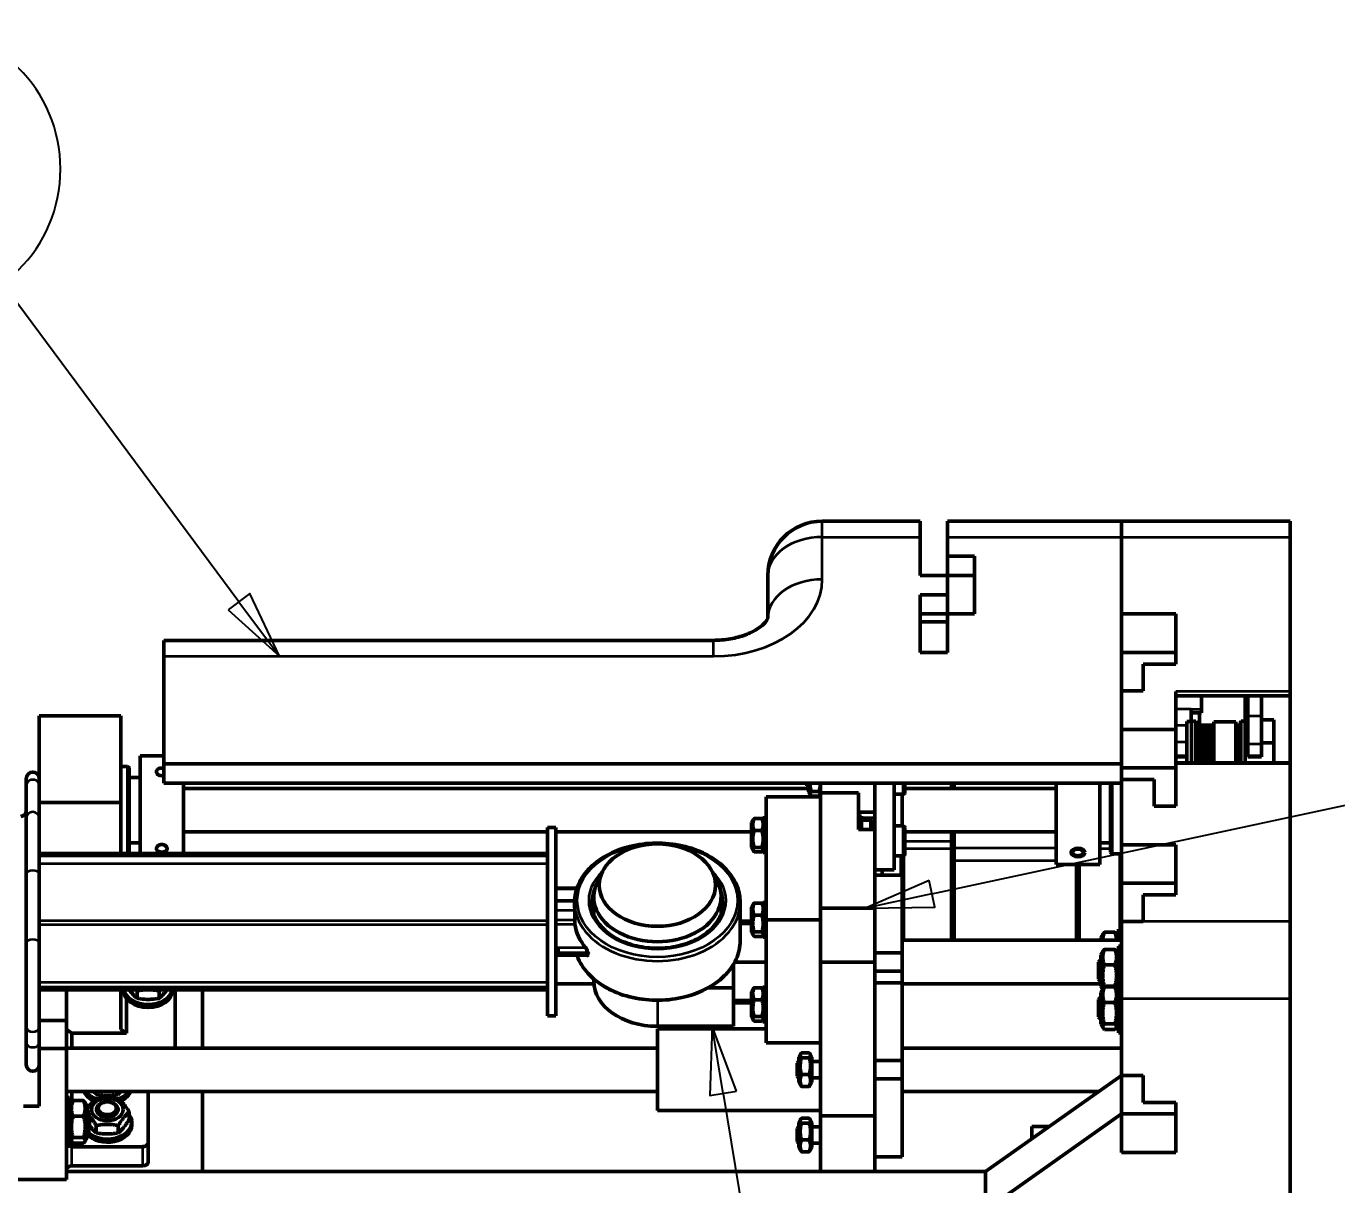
# Model space of a CAD drawing. Header units: millimetres. Extents: x -1259 to 2100, y -2965 to 1485.
# Drawn here: x 1150.5 to 1391.4, y 503.5 to 716.5 of the extents above; entities that cross this region are included whole.
import ezdxf

# ---------------------------------------------------------------- set-up
doc = ezdxf.new("R2010")
doc.units = ezdxf.units.MM
doc.header["$LTSCALE"] = 5
for name, color, linetype, lineweight in [('Symbol (ISO)', 7, 'Continuous', 25), ('Visible (ISO)', 7, 'Continuous', 50), ('Visible Narrow (ISO)', 7, 'Continuous', 35)]:
    doc.layers.add(name, color=color, linetype=linetype, lineweight=lineweight)
doc.styles.add('Note Text (ISO)', font='tahoma.ttf')

# ---------------------------------------------------------------- blocks, each defined once
blk = doc.blocks.new('Balloon4')
at = {"layer": 'Symbol (ISO)'}
for p, q in [((226.111, 143.305), (225.951, 143.305)), ((237.924, 122.143), (229.23, 133.855)), ((226.111, 132.805), (225.951, 132.805)), ((238.326, 122.441), (237.523, 121.845)), ((239.415, 120.136), (238.326, 122.441)), ((237.924, 122.143), (239.415, 120.136)), ((237.523, 121.845), (239.415, 120.136))]:
    blk.add_line(p, q, dxfattribs=at)
at = {"layer": 'Symbol (ISO)', "flags": 128}
blk.add_lwpolyline([(237.523, 121.845), (239.415, 120.136), (238.326, 122.441), (237.523, 121.845)], dxfattribs=at)
at = {"layer": 'Symbol (ISO)'}
for centre, start, end in [((225.951, 138.055), 90, 270), ((226.111, 138.055), 270, 90)]:
    blk.add_arc(centre, 5.25, start, end, dxfattribs=at)
blk.add_solid([(237.523, 121.845), (239.415, 120.136), (238.326, 122.441), (237.523, 121.845)], dxfattribs=at)
at = {"layer": 'Symbol (ISO)', "insert": (226.031, 138.092), "char_height": 3.5, "attachment_point": 5, "style": 'Note Text (ISO)'}
blk.add_mtext('011', dxfattribs=at)
blk = doc.blocks.new('Balloon5')
at = {"layer": 'Symbol (ISO)'}
for p, q in [((255.319, 106.531), (255.233, 103.983)), ((255.726, 104.064), (255.319, 106.531)), ((256.22, 104.146), (255.319, 106.531)), ((255.233, 103.983), (256.22, 104.146)), ((255.726, 104.064), (258.127, 89.525)), ((258.981, 89.6), (259.141, 89.6)), ((258.981, 79.1), (259.141, 79.1))]:
    blk.add_line(p, q, dxfattribs=at)
at = {"layer": 'Symbol (ISO)', "flags": 128}
blk.add_lwpolyline([(256.22, 104.146), (255.319, 106.531), (255.233, 103.983), (256.22, 104.146)], dxfattribs=at)
at = {"layer": 'Symbol (ISO)'}
for centre, start, end in [((258.981, 84.35), 90, 270), ((259.141, 84.35), 270, 90)]:
    blk.add_arc(centre, 5.25, start, end, dxfattribs=at)
blk.add_solid([(256.22, 104.146), (255.319, 106.531), (255.233, 103.983), (256.22, 104.146)], dxfattribs=at)
at = {"layer": 'Symbol (ISO)', "insert": (259.061, 84.387), "char_height": 3.5, "attachment_point": 5, "style": 'Note Text (ISO)'}
blk.add_mtext('004', dxfattribs=at)
blk = doc.blocks.new('Balloon6')
at = {"layer": 'Symbol (ISO)'}
for p, q in [((287.584, 121.837), (287.744, 121.837)), ((263.399, 111.397), (282.464, 115.488)), ((263.294, 111.886), (260.955, 110.872)), ((263.504, 110.908), (263.294, 111.886)), ((263.399, 111.397), (260.955, 110.872)), ((287.584, 111.337), (287.744, 111.337)), ((260.955, 110.872), (263.504, 110.908))]:
    blk.add_line(p, q, dxfattribs=at)
at = {"layer": 'Symbol (ISO)', "flags": 128}
blk.add_lwpolyline([(263.294, 111.886), (260.955, 110.872), (263.504, 110.908), (263.294, 111.886)], dxfattribs=at)
at = {"layer": 'Symbol (ISO)'}
for centre, start, end in [((287.584, 116.587), 90, 270), ((287.744, 116.587), 270, 90)]:
    blk.add_arc(centre, 5.25, start, end, dxfattribs=at)
blk.add_solid([(263.294, 111.886), (260.955, 110.872), (263.504, 110.908), (263.294, 111.886)], dxfattribs=at)
at = {"layer": 'Symbol (ISO)', "insert": (287.664, 116.623), "char_height": 3.5, "attachment_point": 5, "style": 'Note Text (ISO)'}
blk.add_mtext('001', dxfattribs=at)

msp = doc.modelspace()

# ---------------------------------------------------------------- linework, layer by layer
at = {"layer": 'Visible (ISO)'}
for p, q in [((1314.84, 625.53), (1296.84, 625.53)), ((1314.84, 625.53), (1314.84, 622.6)), ((1319.84, 622.6), (1319.84, 625.53)), ((1351.84, 625.53), (1319.84, 625.53)), ((1351.84, 622.6), (1351.84, 625.53)), ((1351.84, 625.53), (1382.84, 625.53)), ((1351.84, 625.53), (1351.84, 622.6)), ((1382.84, 625.53), (1382.84, 622.6)), ((1314.84, 615.53), (1314.84, 622.6)), ((1319.84, 622.6), (1319.84, 619.06)), ((1351.84, 622.6), (1351.84, 608.46)), ((1351.84, 608.46), (1351.84, 622.6)), ((1382.84, 622.6), (1382.84, 594.23)), ((1319.84, 619.06), (1324.84, 619.06)), ((1319.84, 619.06), (1319.84, 615.53)), ((1324.84, 619.06), (1324.84, 608.46)), ((1286.84, 615.53), (1286.84, 607.75)), ((1319.84, 615.53), (1314.84, 615.53)), ((1324.84, 615.53), (1319.84, 615.53)), ((1319.84, 611.99), (1319.84, 615.53)), ((1314.84, 601.39), (1314.84, 611.99)), ((1314.84, 611.99), (1319.84, 611.99)), ((1319.84, 611.99), (1319.84, 608.46)), ((1319.84, 608.46), (1314.84, 608.46)), ((1324.84, 608.46), (1319.84, 608.46)), ((1319.84, 608.46), (1319.84, 601.39)), ((1361.84, 608.46), (1351.84, 608.46)), ((1351.84, 608.46), (1351.84, 601.39)), ((1361.84, 601.39), (1361.84, 608.46)), ((1319.84, 607.04), (1314.84, 607.04)), ((1175.84, 600.68), (1175.84, 603.61)), ((1276.84, 603.61), (1175.84, 603.61)), ((1175.84, 600.68), (1175.84, 580.88)), ((1319.84, 601.39), (1314.84, 601.39)), ((1351.84, 601.39), (1361.84, 601.39)), ((1351.84, 594.31), (1351.84, 601.39)), ((1361.84, 599.26), (1361.84, 601.39)), ((1355.84, 599.26), (1361.84, 599.26)), ((1355.84, 594.31), (1355.84, 599.26)), ((1351.84, 594.31), (1351.84, 587.24)), ((1355.84, 594.31), (1351.84, 594.31)), ((1351.84, 587.24), (1351.84, 594.31)), ((1361.84, 587.24), (1361.84, 594.23)), ((1361.84, 593.38), (1382.84, 593.38)), ((1366.58, 593.38), (1366.58, 590.93)), ((1374.58, 581.11), (1374.58, 593.38)), ((1375.08, 593.38), (1375.08, 589.66)), ((1377.58, 593.38), (1377.58, 589.66)), ((1382.84, 594.23), (1382.84, 593.38)), ((1382.84, 593.38), (1382.84, 581.11)), ((1364.68, 588.67), (1364.68, 590.93)), ((1364.68, 590.29), (1366.58, 590.29)), ((1366.18, 588), (1366.18, 590.29)), ((1366.58, 590.93), (1366.58, 590.29)), ((1375.08, 590.78), (1374.58, 590.78)), ((1152.92, 589.72), (1167.92, 589.72)), ((1152.92, 578.18), (1152.92, 589.72)), ((1167.92, 573.81), (1167.92, 589.72)), ((1363.84, 588.67), (1363.84, 581.11)), ((1364.72, 588.67), (1363.84, 588.67)), ((1364.72, 588.67), (1365.51, 588.81)), ((1364.72, 588.67), (1364.72, 581.11)), ((1365.51, 588.81), (1365.51, 581.11)), ((1365.62, 588.15), (1365.51, 588.81)), ((1365.64, 588.01), (1365.64, 587.93)), ((1365.64, 588), (1368.84, 588)), ((1365.64, 587.9), (1365.64, 587.93)), ((1368.84, 587.93), (1365.64, 587.93)), ((1365.64, 587.9), (1365.64, 587.5)), ((1368.84, 588.61), (1368.84, 581.11)), ((1372.84, 588.61), (1368.84, 588.61)), ((1372.84, 588.61), (1372.84, 581.11)), ((1372.84, 588), (1373.64, 588)), ((1373.64, 587.93), (1372.84, 587.93)), ((1373.64, 587.93), (1373.64, 588.01)), ((1373.64, 587.93), (1373.64, 587.9)), ((1373.64, 587.5), (1373.64, 587.9)), ((1373.65, 588.15), (1373.76, 588.81)), ((1373.76, 581.11), (1373.76, 588.81)), ((1374.55, 588.67), (1373.76, 588.81)), ((1374.55, 581.11), (1374.55, 588.67)), ((1375.08, 584.6), (1375.08, 589.66)), ((1377.58, 589.66), (1377.58, 584.6)), ((1377.58, 589.01), (1379.84, 589.01)), ((1379.84, 589.01), (1379.84, 584.77)), ((1361.84, 587.24), (1351.84, 587.24)), ((1351.84, 587.24), (1351.84, 580.17)), ((1361.84, 580.17), (1361.84, 587.24)), ((1368.84, 587.51), (1365.64, 587.51)), ((1365.64, 587.41), (1365.64, 587.5)), ((1365.64, 587.41), (1365.64, 586.69)), ((1368.84, 586.71), (1365.64, 586.71)), ((1365.64, 586.56), (1365.64, 586.69)), ((1365.64, 586.56), (1365.64, 585.53)), ((1368.84, 585.58), (1365.64, 585.58)), ((1365.64, 585.36), (1365.64, 585.53)), ((1373.64, 587.51), (1372.84, 587.51)), ((1373.64, 586.71), (1372.84, 586.71)), ((1373.64, 585.58), (1372.84, 585.58)), ((1373.64, 587.5), (1373.64, 587.41)), ((1373.64, 586.69), (1373.64, 587.41)), ((1373.64, 586.69), (1373.64, 586.56)), ((1373.64, 585.53), (1373.64, 586.56)), ((1373.64, 585.53), (1373.64, 585.36)), ((1365.64, 585.36), (1365.64, 584.05)), ((1368.84, 584.12), (1365.64, 584.12)), ((1365.64, 583.84), (1365.64, 584.05)), ((1365.64, 583.84), (1365.64, 582.28)), ((1373.64, 584.12), (1372.84, 584.12)), ((1373.64, 584.05), (1373.64, 585.36)), ((1373.64, 584.05), (1373.64, 583.84)), ((1373.64, 582.28), (1373.64, 583.84)), ((1375.08, 583.78), (1374.58, 583.78)), ((1375.08, 584.6), (1375.08, 582.37)), ((1377.58, 584.77), (1379.84, 584.77)), ((1377.58, 582.37), (1377.58, 584.6)), ((1379.84, 584.77), (1379.84, 581.11)), ((1171.44, 564.4), (1171.44, 582.39)), ((1175.84, 582.39), (1171.44, 582.39)), ((1175.84, 577.34), (1175.84, 580.88)), ((1175.84, 580.88), (1351.84, 580.88)), ((1361.84, 582.17), (1363.84, 582.17)), ((1382.84, 581.11), (1361.84, 581.11)), ((1368.84, 582.39), (1365.64, 582.39)), ((1365.64, 582.03), (1365.64, 582.28)), ((1365.64, 582.03), (1365.64, 581.11)), ((1373.64, 582.39), (1372.84, 582.39)), ((1373.64, 582.28), (1373.64, 582.03)), ((1373.64, 581.11), (1373.64, 582.03)), ((1375.08, 582.17), (1375.08, 582.37)), ((1375.08, 582.17), (1377.58, 582.17)), ((1377.58, 582.37), (1377.58, 582.17)), ((1382.84, 581.11), (1382.84, 580.96)), ((1382.84, 580.96), (1382.84, 551.89)), ((1150.52, 576.89), (1150.52, 578.18)), ((1152.92, 578.18), (1152.92, 576.89)), ((1167.92, 580.39), (1169.14, 580.39)), ((1169.44, 580.09), (1169.44, 564.69)), ((1169.44, 578.39), (1171.44, 578.39)), ((1351.84, 580.17), (1361.84, 580.17)), ((1351.84, 578.05), (1351.84, 580.17)), ((1361.84, 573.1), (1361.84, 580.17)), ((1150.52, 576.89), (1150.52, 570.97)), ((1152.92, 570.97), (1152.92, 576.89)), ((1175.84, 577.34), (1351.84, 577.34)), ((1179.44, 577.34), (1179.44, 564.4)), ((1179.44, 576.39), (1294.33, 576.39)), ((1294.03, 576.86), (1294.03, 577.34)), ((1294.03, 576.86), (1294.33, 576.55)), ((1294.33, 577.34), (1294.33, 575.75)), ((1296.23, 575.81), (1294.84, 575.81)), ((1296.53, 575.58), (1296.53, 577.34)), ((1306.53, 577.34), (1306.53, 572.04)), ((1310.03, 561.39), (1310.03, 577.34)), ((1312.03, 577.34), (1312.03, 575.6)), ((1312.03, 576.39), (1339.84, 576.39)), ((1320.59, 577.34), (1320.59, 576.39)), ((1320.84, 576.39), (1320.84, 577.34)), ((1320.84, 577.34), (1320.84, 576.39)), ((1321.09, 576.39), (1321.09, 577.34)), ((1339.84, 562.39), (1339.84, 577.34)), ((1347.84, 577.34), (1347.84, 562.39)), ((1349.84, 564.69), (1349.84, 577.34)), ((1351.84, 578.05), (1351.84, 566.03)), ((1351.84, 578.05), (1357.84, 578.05)), ((1357.84, 578.05), (1357.84, 573.1)), ((1152.92, 573.81), (1167.92, 573.81)), ((1167.92, 573.81), (1167.92, 564.4)), ((1286.53, 574.87), (1286.53, 552.24)), ((1286.53, 574.87), (1296.53, 574.87)), ((1294.33, 575.75), (1294.65, 575.2)), ((1296.23, 574.98), (1294.84, 574.98)), ((1296.53, 575.39), (1296.42, 575.2)), ((1296.53, 554.36), (1296.53, 575.58)), ((1303.53, 575.58), (1296.53, 575.58)), ((1303.53, 568.86), (1303.53, 575.58)), ((1311.73, 575.3), (1310.03, 575.3)), ((1311.53, 569.49), (1311.53, 575.3)), ((1150.52, 560.78), (1150.52, 570.97)), ((1152.92, 570.97), (1152.92, 560.78)), ((1286.23, 571.3), (1286.23, 564.3)), ((1286.23, 571.3), (1286.53, 571.3)), ((1306.53, 572.04), (1303.53, 572.04)), ((1304.03, 571.3), (1303.53, 571.3)), ((1304.03, 568.86), (1304.03, 571.3)), ((1306.53, 572.04), (1306.53, 570.98)), ((1306.53, 570.98), (1306.53, 568.86)), ((1361.84, 573.1), (1357.84, 573.1)), ((1246.35, 569.21), (1246.35, 534.56)), ((1247.85, 569.21), (1246.35, 569.21)), ((1247.85, 569.21), (1247.85, 534.56)), ((1283.83, 570.1), (1284.15, 570.64)), ((1283.83, 570.1), (1283.83, 565.5)), ((1285.73, 570.86), (1284.34, 570.86)), ((1285.73, 568.62), (1284.34, 568.62)), ((1286.23, 570.1), (1285.92, 570.64)), ((1306.53, 568.86), (1303.53, 568.86)), ((1305.73, 570.55), (1304.03, 570.55)), ((1306.03, 570.25), (1306.03, 568.86)), ((1306.53, 554.36), (1306.53, 568.86)), ((1311.73, 569.49), (1310.03, 569.49)), ((1312.03, 569.19), (1312.03, 564.29)), ((1169.44, 566.39), (1171.44, 566.39)), ((1179.44, 568.39), (1246.35, 568.39)), ((1247.85, 568.39), (1283.83, 568.39)), ((1312.03, 568.39), (1339.84, 568.39)), ((1320.59, 568.39), (1320.59, 566.71)), ((1320.59, 565.3), (1320.59, 566.71)), ((1320.84, 566.71), (1320.84, 568.39)), ((1320.84, 566.71), (1320.84, 565.47)), ((1321.09, 568.39), (1321.09, 565.49)), ((1349.84, 566.39), (1347.84, 566.39)), ((1152.92, 564.4), (1246.35, 564.4)), ((1152.92, 564.37), (1246.35, 564.37)), ((1283.83, 565.5), (1284.15, 564.95)), ((1285.73, 565.55), (1284.34, 565.55)), ((1285.73, 564.73), (1284.34, 564.73)), ((1286.23, 565.5), (1285.92, 564.95)), ((1286.23, 564.3), (1286.53, 564.3)), ((1311.73, 563.99), (1310.03, 563.99)), ((1311.34, 560.46), (1311.34, 563.99)), ((1320.59, 565.3), (1320.59, 548.46)), ((1320.84, 548.46), (1320.84, 565.47)), ((1321.09, 565.49), (1321.09, 563.14)), ((1342.68, 564.59), (1343.24, 565.22)), ((1343.28, 563.97), (1342.68, 564.59)), ((1343.24, 565.22), (1344.39, 565.24)), ((1343.28, 563.97), (1343.28, 564.01)), ((1344.44, 563.99), (1343.28, 563.97)), ((1344.39, 565.24), (1344.99, 564.62)), ((1344.99, 564.62), (1344.44, 563.99)), ((1344.44, 564.02), (1344.44, 563.99)), ((1350.14, 564.39), (1351.84, 564.39)), ((1361.84, 566.03), (1351.84, 566.03)), ((1351.84, 566.03), (1351.84, 558.96)), ((1361.84, 558.96), (1361.84, 566.03)), ((1306.53, 561.39), (1310.03, 561.39)), ((1307.84, 560.46), (1307.84, 561.39)), ((1320.84, 563.32), (1320.84, 548.46)), ((1321.09, 548.46), (1321.09, 563.14)), ((1339.84, 562.39), (1347.84, 562.39)), ((1343.59, 562.39), (1343.59, 548.46)), ((1343.84, 548.46), (1343.84, 562.39)), ((1343.84, 562.39), (1343.84, 548.46)), ((1344.09, 548.46), (1344.09, 562.39)), ((1150.52, 560.78), (1150.52, 548.08)), ((1152.92, 548.08), (1152.92, 560.78)), ((1256.44, 561.13), (1255.5, 559.24)), ((1276.62, 561.13), (1277.56, 559.24)), ((1306.53, 560.46), (1311.53, 560.46)), ((1311.53, 560.46), (1311.53, 546.14)), ((1351.84, 558.96), (1361.84, 558.96)), ((1351.84, 551.89), (1351.84, 558.96)), ((1361.84, 556.84), (1361.84, 558.96)), ((1248.35, 558.07), (1251.76, 558.07)), ((1355.84, 556.84), (1361.84, 556.84)), ((1355.84, 551.89), (1355.84, 556.84)), ((1247.85, 555.72), (1251.31, 555.72)), ((1254.83, 553.22), (1254.83, 556.48)), ((1278.23, 553.22), (1278.23, 556.48)), ((1281.75, 555.42), (1281.75, 548.35)), ((1283.83, 554.54), (1284.15, 555.09)), ((1283.83, 554.54), (1283.83, 549.94)), ((1285.73, 555.31), (1284.34, 555.31)), ((1286.23, 554.54), (1285.92, 555.09)), ((1286.23, 555.74), (1286.23, 548.74)), ((1286.23, 555.74), (1286.53, 555.74)), ((1296.53, 554.36), (1296.53, 552.95)), ((1306.53, 554.36), (1296.53, 554.36)), ((1306.53, 544.46), (1306.53, 554.36)), ((1251.34, 554.01), (1251.34, 552.14)), ((1283.83, 551.96), (1281.75, 551.96)), ((1285.73, 553.06), (1284.34, 553.06)), ((1286.53, 552.24), (1286.53, 529.61)), ((1286.53, 552.24), (1296.53, 552.24)), ((1296.53, 552.95), (1296.53, 552.24)), ((1296.53, 552.24), (1296.53, 551.53)), ((1351.84, 537.75), (1351.84, 551.89)), ((1355.84, 551.89), (1351.84, 551.89)), ((1382.84, 551.89), (1382.84, 537.75)), ((1283.83, 551.53), (1281.75, 551.53)), ((1283.83, 549.94), (1284.15, 549.39)), ((1285.73, 550), (1284.34, 550)), ((1286.23, 549.94), (1285.92, 549.39)), ((1296.53, 551.53), (1296.53, 544.46)), ((1348.07, 548.93), (1348.48, 549.65)), ((1350.61, 549.93), (1348.72, 549.93)), ((1351.27, 548.93), (1350.85, 549.65)), ((1351.27, 550.53), (1351.27, 548.46)), ((1351.27, 550.53), (1351.84, 550.53)), ((1150.52, 532.49), (1150.52, 548.08)), ((1152.92, 548.08), (1152.92, 532.49)), ((1285.73, 549.17), (1284.34, 549.17)), ((1286.23, 548.74), (1286.53, 548.74)), ((1311.53, 548.46), (1351.84, 548.46)), ((1348.07, 548.93), (1348.07, 548.46)), ((1351.27, 547.4), (1351.27, 540.48)), ((1351.27, 547.4), (1351.84, 547.4)), ((1248.35, 545.7), (1253.46, 545.7)), ((1280.76, 544.46), (1286.53, 544.46)), ((1296.53, 544.46), (1306.53, 544.46)), ((1296.53, 516.18), (1296.53, 544.46)), ((1306.53, 546.14), (1311.53, 546.14)), ((1306.53, 516.18), (1306.53, 544.46)), ((1311.53, 542.79), (1311.53, 546.14)), ((1347.64, 544.47), (1348.07, 544.9)), ((1347.64, 541.33), (1347.64, 544.47)), ((1348.07, 545.8), (1348.48, 546.52)), ((1348.07, 545.8), (1348.07, 540)), ((1350.61, 546.8), (1348.72, 546.8)), ((1351.27, 545.8), (1350.85, 546.52)), ((1280.53, 539.73), (1280.53, 544.05)), ((1306.53, 542.79), (1311.53, 542.79)), ((1311.53, 542.79), (1311.53, 540.66)), ((1350.61, 543.95), (1348.72, 543.95)), ((1247.85, 540.46), (1254.85, 540.46)), ((1254.83, 540.93), (1254.83, 541.36)), ((1280.53, 539.73), (1275.86, 539.73)), ((1280.53, 532.65), (1280.53, 539.73)), ((1285.73, 539.75), (1284.34, 539.75)), ((1286.23, 540.18), (1286.23, 533.18)), ((1286.23, 540.18), (1286.53, 540.18)), ((1306.53, 540.66), (1311.53, 540.66)), ((1311.53, 540.66), (1311.53, 526.34)), ((1311.53, 540.46), (1348.07, 540.46)), ((1347.64, 541.33), (1348.07, 540.9)), ((1348.07, 540), (1348.39, 539.44)), ((1350.61, 540.04), (1348.72, 540.04)), ((1350.61, 539.88), (1348.72, 539.88)), ((1351.27, 540), (1350.94, 539.44)), ((1351.27, 540.48), (1351.27, 531.48)), ((1351.27, 540.48), (1351.84, 540.48)), ((1152.92, 539.38), (1246.35, 539.38)), ((1157.92, 539.38), (1157.92, 533.73)), ((1167.92, 539.38), (1167.92, 532.09)), ((1168.42, 539.27), (1168.42, 539.38)), ((1168.92, 531.38), (1168.92, 537.81)), ((1170.9, 539.15), (1170.9, 537.82)), ((1174.94, 539.15), (1174.94, 537.82)), ((1177.42, 539.27), (1177.42, 539.38)), ((1177.92, 528.66), (1177.92, 539.38)), ((1182.92, 528.66), (1182.92, 539.38)), ((1283.83, 537.39), (1280.53, 537.39)), ((1283.83, 538.98), (1284.15, 539.53)), ((1283.83, 538.98), (1283.83, 534.38)), ((1285.73, 537.51), (1284.34, 537.51)), ((1286.23, 538.98), (1285.92, 539.53)), ((1347.64, 537.55), (1348.07, 537.98)), ((1347.64, 534.41), (1347.64, 537.55)), ((1348.07, 538.88), (1348.48, 539.6)), ((1348.07, 538.88), (1348.07, 533.08)), ((1351.27, 538.88), (1350.85, 539.6)), ((1351.84, 537.75), (1351.84, 523.6)), ((1382.84, 537.75), (1382.84, 495.32)), ((1283.83, 536.96), (1280.53, 536.96)), ((1350.61, 537.02), (1348.72, 537.02)), ((1150.52, 532.49), (1150.52, 529.64)), ((1157.92, 533.73), (1152.92, 533.73)), ((1152.92, 529.64), (1152.92, 532.49)), ((1157.92, 528.55), (1157.92, 533.73)), ((1247.85, 534.56), (1246.35, 534.56)), ((1280.53, 532.65), (1266.53, 532.65)), ((1283.83, 534.38), (1284.15, 533.84)), ((1285.73, 534.44), (1284.34, 534.44)), ((1285.73, 533.62), (1284.34, 533.62)), ((1286.23, 534.38), (1285.92, 533.84)), ((1286.23, 533.18), (1286.53, 533.18)), ((1347.64, 534.41), (1348.07, 533.98)), ((1348.07, 533.08), (1348.48, 532.35)), ((1350.61, 533.12), (1348.72, 533.12)), ((1351.27, 533.08), (1350.85, 532.35)), ((1157.92, 532.09), (1158.92, 531.38)), ((1158.92, 531.38), (1168.92, 531.38)), ((1158.92, 528.66), (1158.92, 531.38)), ((1167.92, 532.09), (1168.92, 531.38)), ((1266.53, 532.16), (1266.53, 517.16)), ((1286.53, 532.16), (1266.53, 532.16)), ((1350.61, 532.07), (1348.72, 532.07)), ((1351.27, 531.48), (1351.84, 531.48)), ((1150.52, 525.59), (1150.52, 529.64)), ((1152.92, 529.64), (1152.92, 525.59)), ((1152.92, 528.55), (1157.92, 528.55)), ((1157.92, 528.66), (1266.53, 528.66)), ((1157.92, 504.51), (1157.92, 528.55)), ((1286.53, 529.61), (1296.53, 529.61)), ((1294.43, 527.75), (1293.04, 527.75)), ((1311.53, 528.66), (1351.84, 528.66)), ((1152.92, 525.59), (1152.92, 517.95)), ((1292.23, 525.86), (1292.53, 526.16)), ((1292.23, 523.47), (1292.23, 525.86)), ((1292.53, 526.96), (1292.86, 527.53)), ((1292.53, 526.96), (1292.53, 522.36)), ((1294.43, 526.85), (1293.04, 526.85)), ((1294.93, 526.96), (1294.61, 527.53)), ((1294.93, 522.36), (1294.93, 526.96)), ((1296.53, 526.16), (1294.93, 526.16)), ((1306.53, 526.34), (1311.53, 526.34)), ((1311.53, 522.99), (1311.53, 526.34)), ((1292.23, 523.47), (1292.53, 523.16)), ((1294.43, 523.76), (1293.04, 523.76)), ((1296.53, 523.16), (1294.93, 523.16)), ((1306.53, 522.99), (1311.53, 522.99)), ((1311.53, 522.99), (1311.53, 508.66)), ((1351.84, 523.6), (1326.84, 505.93)), ((1351.84, 523.6), (1355.84, 523.6)), ((1351.84, 523.6), (1351.84, 516.53)), ((1355.84, 518.65), (1355.84, 523.6)), ((1157.92, 520.66), (1266.53, 520.66)), ((1158.92, 518.73), (1158.92, 520.66)), ((1163.4, 520.66), (1163.4, 520.14)), ((1167.44, 520.66), (1167.44, 520.14)), ((1172.92, 511.23), (1172.92, 520.66)), ((1182.92, 505.93), (1182.92, 520.66)), ((1292.53, 522.36), (1292.86, 521.8)), ((1294.43, 521.58), (1293.04, 521.58)), ((1294.93, 522.36), (1294.61, 521.8)), ((1311.53, 520.66), (1347.68, 520.66)), ((1152.92, 517.95), (1150.02, 517.95)), ((1157.92, 519.59), (1158.49, 519.59)), ((1158.49, 519.59), (1158.49, 510.59)), ((1158.49, 517.99), (1158.9, 518.71)), ((1161.03, 518.99), (1159.15, 518.99)), ((1161.69, 517.99), (1161.27, 518.71)), ((1161.69, 512.19), (1161.69, 517.99)), ((1361.84, 518.65), (1355.84, 518.65)), ((1361.84, 518.65), (1361.84, 516.53)), ((1161.03, 516.13), (1159.15, 516.13)), ((1162.12, 516.66), (1161.69, 517.09)), ((1162.12, 516.66), (1162.12, 513.52)), ((1169.46, 516.88), (1169.46, 515.55)), ((1296.53, 517.16), (1266.53, 517.16)), ((1292.53, 514.96), (1292.86, 515.53)), ((1294.43, 515.75), (1293.04, 515.75)), ((1294.93, 514.96), (1294.61, 515.53)), ((1296.53, 516.18), (1306.53, 516.18)), ((1296.53, 505.93), (1296.53, 516.18)), ((1306.53, 516.18), (1306.53, 505.93)), ((1306.53, 516.18), (1306.53, 508.66)), ((1326.84, 498.85), (1351.84, 516.53)), ((1361.84, 516.53), (1351.84, 516.53)), ((1351.84, 516.53), (1351.84, 509.46)), ((1361.84, 509.46), (1361.84, 516.53)), ((1162.12, 513.52), (1161.69, 513.09)), ((1163.4, 514.4), (1163.4, 513.07)), ((1167.44, 514.4), (1167.44, 513.07)), ((1169.92, 514.52), (1169.92, 515.08)), ((1292.23, 513.86), (1292.53, 514.16)), ((1292.23, 511.47), (1292.23, 513.86)), ((1292.53, 514.96), (1292.53, 510.36)), ((1294.43, 514.85), (1293.04, 514.85)), ((1294.93, 510.36), (1294.93, 514.96)), ((1296.53, 514.16), (1294.93, 514.16)), ((1335.34, 514.22), (1335.34, 511.94)), ((1338.57, 514.22), (1335.34, 514.22)), ((1158.49, 512.19), (1158.9, 511.46)), ((1158.92, 510.52), (1158.92, 511.45)), ((1161.03, 512.23), (1159.15, 512.23)), ((1161.03, 511.18), (1159.15, 511.18)), ((1161.69, 512.19), (1161.27, 511.46)), ((1172.92, 507.69), (1172.92, 511.23)), ((1292.23, 511.47), (1292.53, 511.16)), ((1294.43, 511.76), (1293.04, 511.76)), ((1296.53, 511.16), (1294.93, 511.16)), ((1157.92, 510.59), (1158.49, 510.59)), ((1158.92, 510.52), (1171.92, 510.52)), ((1292.53, 510.36), (1292.86, 509.8)), ((1294.43, 509.58), (1293.04, 509.58)), ((1294.93, 510.36), (1294.61, 509.8)), ((1306.53, 508.66), (1311.53, 508.66)), ((1351.84, 509.46), (1361.84, 509.46)), ((1157.92, 505.93), (1326.84, 505.93)), ((1171.92, 506.99), (1158.92, 506.99)), ((1326.84, 505.93), (1326.84, 498.85)), ((1122.92, 504.51), (1157.92, 504.51))]:
    msp.add_line(p, q, dxfattribs=at)
for centre, radius, start, end in [((1296.84, 615.53), 10, 90, 180), ((1364.84, 588.01), 0.8, 0, 10), ((1374.44, 588.01), 0.8, 170, 180), ((1151.72, 578.18), 1.2, 0, 180), ((1169.14, 580.09), 0.3, 0, 90), ((1311.73, 575.6), 0.3, 270, 0), ((1149.52, 572.24), 1, 270, 0), ((1305.73, 570.25), 0.3, 0, 90), ((1311.73, 569.19), 0.3, 0, 90), ((1169.14, 564.69), 0.3, 277.4469, 0), ((1311.73, 564.29), 0.3, 270, 0), ((1350.14, 564.69), 0.3, 180, 270), ((1151.72, 525.59), 1.2, 180, 0)]:
    msp.add_arc(centre, radius, start, end, dxfattribs=at)
for centre, major_axis, ratio in [((1266.53, 558.61), (-10.7, 0), 0.707107), ((1343.84, 564.6), (1.26, 0), 0.627039), ((1165.42, 517.35), (2.9, 0), 0.707107), ((1165.42, 517.35), (-2, 0), 0.707107), ((1165.42, 517.59), (-1.65, 0), 0.707107)]:
    msp.add_ellipse(centre, major_axis=major_axis, ratio=ratio, dxfattribs=at)
for centre, major_axis, ratio, start_param, end_param in [((1266.53, 556.48), (-11.7, 0), 0.707107, 5.943348, 9.764615), ((1266.53, 552.49), (-15.23, 0), 0.707107, 0.098682, 0.526445), ((1266.53, 540.93), (-11.7, 0), 0.707107, 0, 1.570796), ((1172.92, 539.27), (4.5, 0), 0.707107, 3.141593, 6.283185), ((1172.92, 539.83), (4.5, 0), 0.707107, 3.28427, 6.140508), ((1165.42, 521.59), (-4.5, 0), 0.707107, 0.294657, 0.985123), ((1165.42, 522.15), (-4.5, 0), 0.707107, 0.487241, 1.095882), ((1165.42, 522.15), (-4.5, 0), 0.707107, 2.045714, 2.654352), ((1165.42, 521.59), (4.5, 0), 0.707107, 5.298064, 5.988528), ((1173.92, 520.42), (-1, 0), 0.707107, 5.932921, 6.283185), ((1165.42, 515.08), (4.5, 0), 0.707107, 3.776671, 6.738551), ((1165.42, 514.52), (4.5, 0), 0.707107, 3.735503, 6.283185), ((1158.92, 509.81), (0.924, -0.924), 0.414214, 1.963495, 2.40734), ((1171.92, 511.23), (1, 0), 0.707107, 4.712389, 6.283185), ((1158.92, 509.81), (0.924, -0.924), 0.414214, 3.435403, 3.534292), ((1158.92, 506.28), (-1, 0), 0.707107, 4.712389, 6.283185), ((1171.92, 507.69), (1, 0), 0.707107, 4.712389, 6.283185)]:
    msp.add_ellipse(centre, major_axis=major_axis, ratio=ratio, start_param=start_param, end_param=end_param, dxfattribs=at)
for points, knots in [([(1276.84, 603.61), (1277.89, 603.61), (1278.95, 603.7), (1280.95, 604.05), (1281.88, 604.31), (1283.52, 604.93), (1284.22, 605.28), (1285.37, 606), (1285.81, 606.36), (1286.44, 607.01), (1286.63, 607.28), (1286.84, 607.69), (1286.84, 607.74), (1286.84, 607.75), (1286.84, 607.75), (1286.84, 607.75)], [4.712389, 4.712389, 4.712389, 4.712389, 4.958072, 4.958072, 5.201318, 5.201318, 5.438766, 5.438766, 5.67291, 5.67291, 5.921106, 5.921106, 6.235265, 6.235265, 6.283185, 6.283185, 6.283185, 6.283185]), ([(1175.84, 578.79), (1175.83, 578.79), (1175.82, 578.78), (1175.7, 578.74), (1175.56, 578.72), (1175.31, 578.72), (1175.18, 578.74), (1174.93, 578.82), (1174.82, 578.88), (1174.64, 579.01), (1174.56, 579.1), (1174.46, 579.28), (1174.44, 579.38), (1174.44, 579.55), (1174.46, 579.65), (1174.56, 579.81), (1174.64, 579.89), (1174.82, 580.01), (1174.93, 580.06), (1175.18, 580.12), (1175.31, 580.14), (1175.44, 580.14)], [0.2621084, 0.2621084, 0.2621084, 0.2621084, 0.26387, 0.26387, 0.3015657, 0.3015657, 0.3392615, 0.3392615, 0.3769573, 0.3769573, 0.414653, 0.414653, 0.4523486, 0.4523486, 0.4900443, 0.4900443, 0.5277399, 0.5277399, 0.5654357, 0.5654357, 0.6031315, 0.6031315, 0.6031315, 0.6031315]), ([(1175.44, 580.14), (1175.56, 580.14), (1175.7, 580.12), (1175.82, 580.09), (1175.83, 580.08), (1175.84, 580.08)], [0, 0, 0, 0, 0.03769578, 0.03769578, 0.03945735, 0.03945735, 0.03945735, 0.03945735]), ([(1251.3, 555.42), (1251.3, 556.57), (1251.56, 557.72), (1252.55, 559.91), (1253.29, 560.94), (1255.2, 562.81), (1256.37, 563.64), (1259.01, 564.99), (1260.49, 565.51), (1263.61, 566.2), (1265.24, 566.36), (1268.49, 566.31), (1270.11, 566.09), (1273.18, 565.31), (1274.63, 564.74), (1277.2, 563.3), (1278.33, 562.43), (1280.13, 560.47), (1280.81, 559.39), (1281.58, 557.33), (1281.75, 556.38), (1281.75, 555.42)], [3.141593, 3.141593, 3.141593, 3.141593, 3.451585, 3.451585, 3.766267, 3.766267, 4.087408, 4.087408, 4.410961, 4.410961, 4.734785, 4.734785, 5.058558, 5.058558, 5.382387, 5.382387, 5.705795, 5.705795, 6.026223, 6.026223, 6.283185, 6.283185, 6.283185, 6.283185]), ([(1175.44, 564.65), (1175.31, 564.65), (1175.18, 564.67), (1174.93, 564.73), (1174.82, 564.78), (1174.64, 564.9), (1174.56, 564.97), (1174.46, 565.14), (1174.44, 565.23), (1174.44, 565.41), (1174.46, 565.51), (1174.56, 565.69), (1174.64, 565.77), (1174.82, 565.91), (1174.93, 565.97), (1175.18, 566.05), (1175.31, 566.07), (1175.56, 566.07), (1175.7, 566.05), (1175.94, 565.97), (1176.05, 565.91), (1176.23, 565.77), (1176.31, 565.69), (1176.41, 565.51), (1176.44, 565.41), (1176.44, 565.23), (1176.41, 565.14), (1176.31, 564.97), (1176.23, 564.9), (1176.05, 564.78), (1175.94, 564.73), (1175.7, 564.67), (1175.56, 564.65), (1175.44, 564.65)], [0, 0, 0, 0, 0.0376958, 0.0376958, 0.0753916, 0.0753916, 0.1130872, 0.1130872, 0.1507829, 0.1507829, 0.1884785, 0.1884785, 0.2261742, 0.2261742, 0.26387, 0.26387, 0.3015657, 0.3015657, 0.3392615, 0.3392615, 0.3769573, 0.3769573, 0.414653, 0.414653, 0.4523486, 0.4523486, 0.4900443, 0.4900443, 0.5277399, 0.5277399, 0.5654357, 0.5654357, 0.6031315, 0.6031315, 0.6031315, 0.6031315]), ([(1344.74, 564.88), (1344.75, 564.87), (1344.75, 564.86), (1344.81, 564.77), (1344.84, 564.68), (1344.84, 564.53), (1344.81, 564.44), (1344.71, 564.3), (1344.63, 564.23), (1344.45, 564.13), (1344.34, 564.09), (1344.1, 564.03), (1343.96, 564.02), (1343.71, 564.02), (1343.58, 564.03), (1343.33, 564.09), (1343.22, 564.13), (1343.04, 564.23), (1342.96, 564.3), (1342.86, 564.44), (1342.84, 564.53), (1342.84, 564.68), (1342.86, 564.77), (1342.91, 564.85), (1342.92, 564.85), (1342.92, 564.86)], [0.1087923, 0.1087923, 0.1087923, 0.1087923, 0.1130872, 0.1130872, 0.1507829, 0.1507829, 0.1884785, 0.1884785, 0.2261742, 0.2261742, 0.26387, 0.26387, 0.3015657, 0.3015657, 0.3392615, 0.3392615, 0.3769573, 0.3769573, 0.414653, 0.414653, 0.4523486, 0.4523486, 0.4900443, 0.4900443, 0.4911605, 0.4911605, 0.4911605, 0.4911605]), ([(1343.04, 565), (1343.07, 565.02), (1343.1, 565.05), (1343.22, 565.13), (1343.33, 565.18), (1343.46, 565.22), (1343.48, 565.22), (1343.49, 565.23)], [0.51432592, 0.51432592, 0.51432592, 0.51432592, 0.52773992, 0.52773992, 0.56543571, 0.56543571, 0.56899664, 0.56899664, 0.56899664, 0.56899664]), ([(1344.15, 565.24), (1344.17, 565.23), (1344.19, 565.22), (1344.34, 565.18), (1344.45, 565.13), (1344.56, 565.06), (1344.58, 565.04), (1344.59, 565.03)], [0.03030253, 0.03030253, 0.03030253, 0.03030253, 0.03769578, 0.03769578, 0.07539156, 0.07539156, 0.0825837, 0.0825837, 0.0825837, 0.0825837]), ([(1247.85, 558.26), (1247.86, 558.26), (1247.86, 558.24), (1247.89, 558.22), (1247.91, 558.2), (1247.97, 558.16), (1248, 558.15), (1248.08, 558.11), (1248.12, 558.1), (1248.22, 558.08), (1248.27, 558.08), (1248.33, 558.07), (1248.34, 558.07), (1248.35, 558.07)], [3.49691, 3.49691, 3.49691, 3.49691, 3.740006, 3.740006, 3.980599, 3.980599, 4.204507, 4.204507, 4.431587, 4.431587, 4.664922, 4.664922, 4.712389, 4.712389, 4.712389, 4.712389]), ([(1251.3, 555.42), (1251.3, 555.33), (1251.3, 555.22), (1251.31, 554.98), (1251.32, 554.84), (1251.32, 554.59), (1251.33, 554.46), (1251.33, 554.21), (1251.34, 554.1), (1251.34, 554.01)], [0.4521637, 0.4521637, 0.4521637, 0.4521637, 0.489844, 0.489844, 0.5275243, 0.5275243, 0.5652046, 0.5652046, 0.6028849, 0.6028849, 0.6028849, 0.6028849]), ([(1278.65, 555.42), (1278.65, 554.51), (1278.44, 553.59), (1277.59, 551.86), (1276.96, 551.05), (1275.39, 549.61), (1274.44, 548.98), (1272.31, 547.97), (1271.13, 547.58), (1268.65, 547.08), (1267.36, 546.97), (1264.78, 547.04), (1263.5, 547.22), (1261.08, 547.84), (1259.95, 548.29), (1257.95, 549.41), (1257.08, 550.08), (1255.68, 551.57), (1255.15, 552.39), (1254.54, 553.96), (1254.4, 554.69), (1254.4, 555.42)], [6.283185, 6.283185, 6.283185, 6.283185, 6.617232, 6.617232, 6.943149, 6.943149, 7.260826, 7.260826, 7.57628, 7.57628, 7.891624, 7.891624, 8.207046, 8.207046, 8.522362, 8.522362, 8.838029, 8.838029, 9.156925, 9.156925, 9.424778, 9.424778, 9.424778, 9.424778]), ([(1251.34, 552.14), (1251.34, 552.09), (1251.34, 552.03), (1251.34, 551.91), (1251.34, 551.84), (1251.35, 551.72), (1251.35, 551.65), (1251.36, 551.53), (1251.37, 551.47), (1251.38, 551.43)], [-0.30211084, -0.30211084, -0.30211084, -0.30211084, -0.28328223, -0.28328223, -0.26445362, -0.26445362, -0.24554484, -0.24554484, -0.22663606, -0.22663606, -0.22663606, -0.22663606]), ([(1281.75, 548.35), (1281.75, 547.2), (1281.5, 546.06), (1280.51, 543.87), (1279.76, 542.83), (1277.86, 540.96), (1276.69, 540.14), (1274.04, 538.78), (1272.56, 538.26), (1269.45, 537.58), (1267.82, 537.42), (1264.56, 537.47), (1262.94, 537.68), (1259.87, 538.46), (1258.43, 539.03), (1255.85, 540.47), (1254.73, 541.35), (1252.92, 543.3), (1252.24, 544.39), (1251.8, 545.59), (1251.78, 545.64), (1251.76, 545.7)], [6.283185, 6.283185, 6.283185, 6.283185, 6.593177, 6.593177, 6.90786, 6.90786, 7.229, 7.229, 7.552554, 7.552554, 7.876377, 7.876377, 8.200151, 8.200151, 8.52398, 8.52398, 8.847388, 8.847388, 9.167816, 9.167816, 9.183653, 9.183653, 9.183653, 9.183653]), ([(1253.46, 546.95), (1253.47, 546.93), (1253.48, 546.91), (1253.56, 546.79), (1253.61, 546.69), (1253.73, 546.44), (1253.8, 546.27), (1253.88, 546.08), (1253.88, 546.07), (1253.88, 546.07)], [0.3055124, 0.3055124, 0.3055124, 0.3055124, 0.3112641, 0.3112641, 0.3447697, 0.3447697, 0.4071604, 0.4071604, 0.4075018, 0.4075018, 0.4075018, 0.4075018]), ([(1247.85, 545.52), (1247.86, 545.52), (1247.86, 545.53), (1247.89, 545.56), (1247.91, 545.58), (1247.97, 545.61), (1248, 545.63), (1248.08, 545.66), (1248.12, 545.67), (1248.22, 545.69), (1248.27, 545.7), (1248.33, 545.7), (1248.34, 545.7), (1248.35, 545.7)], [3.49691, 3.49691, 3.49691, 3.49691, 3.740006, 3.740006, 3.980599, 3.980599, 4.204507, 4.204507, 4.431587, 4.431587, 4.664922, 4.664922, 4.712389, 4.712389, 4.712389, 4.712389]), ([(1253.46, 545.7), (1253.47, 545.7), (1253.49, 545.7), (1253.51, 545.7), (1253.52, 545.7), (1253.55, 545.7), (1253.56, 545.7), (1253.58, 545.69), (1253.59, 545.69), (1253.62, 545.69), (1253.63, 545.69), (1253.64, 545.68)], [4.712389, 4.712389, 4.712389, 4.712389, 4.7663749, 4.7663749, 4.8203609, 4.8203609, 4.8743468, 4.8743468, 4.9283328, 4.9283328, 4.9823187, 4.9823187, 4.9823187, 4.9823187]), ([(1253.88, 545.72), (1253.88, 545.72), (1253.88, 545.72), (1253.8, 545.69), (1253.73, 545.67), (1253.65, 545.68), (1253.64, 545.68), (1253.64, 545.68)], [-0.00034139, -0.00034139, -0.00034139, -0.00034139, 0, 0, 0.06239071, 0.06239071, 0.06591922, 0.06591922, 0.06591922, 0.06591922])]:
    msp.add_open_spline(points, degree=3, knots=knots, dxfattribs=at)
for points, weights in [([(1294.59, 577.34), (1294.59, 576.63), (1294.84, 575.81)], [1.07734944538, 1.07760270079, 1]), ([(1294.84, 575.81), (1294.38, 575.39), (1294.84, 574.98)], [1, 1.15470053838, 1]), ([(1296.23, 575.81), (1296.48, 576.63), (1296.47, 577.34)], [1, 1.07760270079, 1.07734944538]), ([(1296.23, 574.98), (1296.69, 575.39), (1296.23, 575.81)], [1, 1.15470053838, 1]), ([(1284.34, 570.86), (1283.88, 569.74), (1284.34, 568.62)], [1, 1.15470053838, 1]), ([(1284.34, 568.62), (1283.88, 567.09), (1284.34, 565.55)], [1, 1.15470053838, 1]), ([(1284.15, 570.64), (1284.21, 570.75), (1284.34, 570.86)], [1.0586772248, 1.03934546673, 1]), ([(1285.73, 570.86), (1285.86, 570.75), (1285.92, 570.64)], [1, 1.03934546673, 1.0586772248]), ([(1285.73, 568.62), (1286.19, 569.74), (1285.73, 570.86)], [1, 1.15470053838, 1]), ([(1285.73, 565.55), (1286.19, 567.09), (1285.73, 568.62)], [1, 1.15470053838, 1]), ([(1284.34, 565.55), (1283.88, 565.14), (1284.34, 564.73)], [1, 1.15470053838, 1]), ([(1285.73, 564.73), (1286.19, 565.14), (1285.73, 565.55)], [1, 1.15470053838, 1]), ([(1284.34, 555.31), (1283.88, 554.19), (1284.34, 553.06)], [1, 1.15470053838, 1]), ([(1284.15, 555.09), (1284.21, 555.19), (1284.34, 555.31)], [1.0586772248, 1.03934546673, 1]), ([(1285.73, 555.31), (1285.86, 555.19), (1285.92, 555.09)], [1, 1.03934546673, 1.0586772248]), ([(1285.73, 553.06), (1286.19, 554.19), (1285.73, 555.31)], [1, 1.15470053838, 1]), ([(1284.34, 553.06), (1283.88, 551.53), (1284.34, 550)], [1, 1.15470053838, 1]), ([(1285.73, 550), (1286.19, 551.53), (1285.73, 553.06)], [1, 1.15470053838, 1]), ([(1284.34, 550), (1283.88, 549.58), (1284.34, 549.17)], [1, 1.15470053838, 1]), ([(1285.73, 549.17), (1286.19, 549.58), (1285.73, 550)], [1, 1.15470053838, 1]), ([(1348.72, 549.93), (1348.4, 549.14), (1348.41, 548.46)], [1, 1.07957661672, 1.07728618896]), ([(1348.48, 549.65), (1348.56, 549.78), (1348.72, 549.93)], [1.0586772248, 1.03934546673, 1]), ([(1350.61, 549.93), (1350.77, 549.78), (1350.85, 549.65)], [1, 1.03934546673, 1.0586772248]), ([(1350.92, 548.46), (1350.93, 549.14), (1350.61, 549.93)], [1.07728618896, 1.07957661672, 1]), ([(1348.72, 546.8), (1348.14, 545.37), (1348.72, 543.95)], [1, 1.15470053838, 1]), ([(1348.48, 546.52), (1348.56, 546.66), (1348.72, 546.8)], [1.0586772248, 1.03934546673, 1]), ([(1350.61, 546.8), (1350.77, 546.66), (1350.85, 546.52)], [1, 1.03934546673, 1.0586772248]), ([(1350.61, 543.95), (1351.19, 545.37), (1350.61, 546.8)], [1, 1.15470053838, 1]), ([(1348.72, 543.95), (1348.14, 541.99), (1348.72, 540.04)], [1, 1.15470053838, 1]), ([(1350.61, 540.04), (1351.19, 541.99), (1350.61, 543.95)], [1, 1.15470053838, 1]), ([(1284.34, 539.75), (1283.88, 538.63), (1284.34, 537.51)], [1, 1.15470053838, 1]), ([(1284.15, 539.53), (1284.21, 539.64), (1284.34, 539.75)], [1.0586772248, 1.03934546673, 1]), ([(1285.73, 539.75), (1285.86, 539.64), (1285.92, 539.53)], [1, 1.03934546673, 1.0586772248]), ([(1285.73, 537.51), (1286.19, 538.63), (1285.73, 539.75)], [1, 1.15470053838, 1]), ([(1348.72, 540.04), (1348.39, 539.74), (1348.41, 539.48)], [1, 1.0834243558, 1.07687328923]), ([(1348.72, 539.88), (1348.14, 538.45), (1348.72, 537.02)], [1, 1.15470053838, 1]), ([(1348.48, 539.6), (1348.56, 539.73), (1348.72, 539.88)], [1.0586772248, 1.03934546673, 1]), ([(1350.92, 539.48), (1350.94, 539.74), (1350.61, 540.04)], [1.07687328923, 1.0834243558, 1]), ([(1350.61, 539.88), (1350.77, 539.73), (1350.85, 539.6)], [1, 1.03934546673, 1.0586772248]), ([(1350.61, 537.02), (1351.19, 538.45), (1350.61, 539.88)], [1, 1.15470053838, 1]), ([(1169.48, 539.38), (1170.14, 538.44), (1170.9, 537.82)], [1.06299829598, 1.11066886746, 1]), ([(1170.9, 539.15), (1170.82, 539.27), (1170.75, 539.38)], [1, 1.00953178254, 1.01788897474]), ([(1174.94, 539.15), (1172.92, 539.57), (1170.9, 539.15)], [1, 1.15470053838, 1]), ([(1170.9, 537.82), (1172.92, 537.41), (1174.94, 537.82)], [1, 1.15470053838, 1]), ([(1175.08, 539.38), (1175.01, 539.27), (1174.94, 539.15)], [1.01789015134, 1.00953245352, 1]), ([(1174.94, 537.82), (1175.69, 538.44), (1176.36, 539.38)], [1, 1.11067023348, 1.06299711914]), ([(1284.34, 537.51), (1283.88, 535.97), (1284.34, 534.44)], [1, 1.15470053838, 1]), ([(1285.73, 534.44), (1286.19, 535.97), (1285.73, 537.51)], [1, 1.15470053838, 1]), ([(1348.72, 537.02), (1348.14, 535.07), (1348.72, 533.12)], [1, 1.15470053838, 1]), ([(1350.61, 533.12), (1351.19, 535.07), (1350.61, 537.02)], [1, 1.15470053838, 1]), ([(1284.34, 534.44), (1283.88, 534.03), (1284.34, 533.62)], [1, 1.15470053838, 1]), ([(1285.73, 533.62), (1286.19, 534.03), (1285.73, 534.44)], [1, 1.15470053838, 1]), ([(1348.72, 533.12), (1348.14, 532.6), (1348.72, 532.07)], [1, 1.15470053838, 1]), ([(1350.61, 532.07), (1351.19, 532.6), (1350.61, 533.12)], [1, 1.15470053838, 1]), ([(1293.04, 527.75), (1292.58, 527.3), (1293.04, 526.85)], [1, 1.15470053838, 1]), ([(1294.43, 526.85), (1294.89, 527.3), (1294.43, 527.75)], [1, 1.15470053838, 1]), ([(1293.04, 526.85), (1292.58, 525.31), (1293.04, 523.76)], [1, 1.15470053838, 1]), ([(1294.43, 523.76), (1294.89, 525.31), (1294.43, 526.85)], [1, 1.15470053838, 1]), ([(1293.04, 523.76), (1292.58, 522.67), (1293.04, 521.58)], [1, 1.15470053838, 1]), ([(1294.43, 521.58), (1294.89, 522.67), (1294.43, 523.76)], [1, 1.15470053838, 1]), ([(1162.83, 520.66), (1163.1, 520.39), (1163.4, 520.14)], [1.06063677206, 1.04139483146, 1]), ([(1167.44, 520.14), (1167.74, 520.39), (1168, 520.66)], [1, 1.04139623729, 1.060638079]), ([(1293.04, 521.58), (1292.92, 521.69), (1292.86, 521.8)], [1, 1.03555015005, 1.05476146662]), ([(1294.61, 521.8), (1294.55, 521.69), (1294.43, 521.58)], [1.05476146662, 1.03555015005, 1]), ([(1159.15, 518.99), (1158.56, 517.56), (1159.15, 516.13)], [1, 1.15470053838, 1]), ([(1158.9, 518.71), (1158.98, 518.84), (1159.15, 518.99)], [1.0586772248, 1.03934546673, 1]), ([(1161.03, 516.13), (1161.61, 517.56), (1161.03, 518.99)], [1, 1.15470053838, 1]), ([(1161.03, 518.99), (1161.19, 518.84), (1161.27, 518.71)], [1, 1.03934546673, 1.0586772248]), ([(1161.69, 517.37), (1162.51, 518.63), (1163.4, 519.35)], [1.0375705127, 1.13282075569, 1]), ([(1163.4, 520.14), (1165.42, 519.73), (1167.44, 520.14)], [1, 1.15470053838, 1]), ([(1163.4, 519.35), (1165.42, 519.77), (1167.44, 519.35)], [1, 1.15470053838, 1]), ([(1167.44, 519.35), (1168.45, 518.53), (1169.46, 516.88)], [1, 1.15470053838, 1]), ([(1159.15, 516.13), (1158.56, 514.18), (1159.15, 512.23)], [1, 1.15470053838, 1]), ([(1161.03, 512.23), (1161.61, 514.18), (1161.03, 516.13)], [1, 1.15470053838, 1]), ([(1163.4, 514.4), (1162.71, 515.52), (1162.12, 516.18)], [1, 1.09939975724, 1.07106483633]), ([(1169.46, 516.88), (1168.45, 516.05), (1167.44, 514.4)], [1, 1.15470053838, 1]), ([(1167.44, 513.07), (1168.45, 513.9), (1169.46, 515.55)], [1, 1.15470053838, 1]), ([(1293.04, 515.75), (1292.58, 515.3), (1293.04, 514.85)], [1, 1.15470053838, 1]), ([(1294.43, 514.85), (1294.89, 515.3), (1294.43, 515.75)], [1, 1.15470053838, 1]), ([(1162.12, 514.44), (1162.71, 513.63), (1163.4, 513.07)], [1.07106483633, 1.09939975724, 1]), ([(1167.44, 514.4), (1165.42, 514.82), (1163.4, 514.4)], [1, 1.15470053838, 1]), ([(1293.04, 514.85), (1292.58, 513.31), (1293.04, 511.76)], [1, 1.15470053838, 1]), ([(1294.43, 511.76), (1294.89, 513.31), (1294.43, 514.85)], [1, 1.15470053838, 1]), ([(1159.15, 512.23), (1158.56, 511.71), (1159.15, 511.18)], [1, 1.15470053838, 1]), ([(1161.03, 511.18), (1161.61, 511.71), (1161.03, 512.23)], [1, 1.15470053838, 1]), ([(1163.4, 513.07), (1165.42, 512.66), (1167.44, 513.07)], [1, 1.15470053838, 1]), ([(1293.04, 511.76), (1292.58, 510.67), (1293.04, 509.58)], [1, 1.15470053838, 1]), ([(1294.43, 509.58), (1294.89, 510.67), (1294.43, 511.76)], [1, 1.15470053838, 1]), ([(1293.04, 509.58), (1292.92, 509.69), (1292.86, 509.8)], [1, 1.03555015005, 1.05476146662]), ([(1294.61, 509.8), (1294.55, 509.69), (1294.43, 509.58)], [1.05476146662, 1.03555015005, 1])]:
    msp.add_rational_spline(points, weights, degree=2, dxfattribs=at)
msp.add_open_spline([(1253.36, 547.08), (1253.4, 547.04), (1253.43, 547), (1253.46, 546.95)], degree=3, dxfattribs=at)
at = {"layer": 'Visible Narrow (ISO)'}
for p, q in [((1296.84, 622.6), (1296.84, 625.53)), ((1296.84, 614.82), (1296.84, 622.6)), ((1296.84, 622.6), (1314.84, 622.6)), ((1319.84, 622.6), (1351.84, 622.6)), ((1351.84, 622.6), (1382.84, 622.6)), ((1276.84, 600.68), (1276.84, 603.61)), ((1175.84, 600.68), (1276.84, 600.68)), ((1382.84, 594.23), (1361.84, 594.23)), ((1364.68, 590.93), (1361.84, 590.93)), ((1364.68, 590.93), (1366.58, 590.93)), ((1363.84, 587.93), (1361.84, 587.93)), ((1365.62, 588.15), (1365.62, 581.11)), ((1365.64, 587.93), (1368.84, 587.93)), ((1368.84, 587.9), (1365.64, 587.9)), ((1372.84, 587.93), (1373.64, 587.93)), ((1373.64, 587.9), (1372.84, 587.9)), ((1373.65, 581.11), (1373.65, 588.15)), ((1377.58, 589.66), (1375.08, 589.66)), ((1365.64, 587.67), (1368.84, 587.67)), ((1365.64, 587.5), (1368.84, 587.5)), ((1368.84, 587.41), (1365.64, 587.41)), ((1365.64, 587.15), (1368.84, 587.15)), ((1365.64, 586.69), (1368.84, 586.69)), ((1368.84, 586.56), (1365.64, 586.56)), ((1365.64, 586.27), (1368.84, 586.27)), ((1368.84, 585.8), (1365.64, 585.8)), ((1365.64, 585.61), (1368.84, 585.61)), ((1365.64, 585.53), (1368.84, 585.53)), ((1372.84, 587.67), (1373.64, 587.67)), ((1372.84, 587.5), (1373.64, 587.5)), ((1373.64, 587.41), (1372.84, 587.41)), ((1372.84, 587.15), (1373.64, 587.15)), ((1372.84, 586.69), (1373.64, 586.69)), ((1373.64, 586.56), (1372.84, 586.56)), ((1372.84, 586.27), (1373.64, 586.27)), ((1373.64, 585.8), (1372.84, 585.8)), ((1372.84, 585.61), (1373.64, 585.61)), ((1372.84, 585.53), (1373.64, 585.53)), ((1361.84, 584.94), (1363.84, 584.94)), ((1368.84, 585.36), (1365.64, 585.36)), ((1365.64, 585.04), (1368.84, 585.04)), ((1368.84, 584.59), (1365.64, 584.59)), ((1365.64, 584.38), (1368.84, 584.38)), ((1365.64, 584.05), (1368.84, 584.05)), ((1368.84, 583.84), (1365.64, 583.84)), ((1365.64, 583.51), (1368.84, 583.51)), ((1368.84, 583.07), (1365.64, 583.07)), ((1373.64, 585.36), (1372.84, 585.36)), ((1372.84, 585.04), (1373.64, 585.04)), ((1373.64, 584.59), (1372.84, 584.59)), ((1372.84, 584.38), (1373.64, 584.38)), ((1372.84, 584.05), (1373.64, 584.05)), ((1373.64, 583.84), (1372.84, 583.84)), ((1372.84, 583.51), (1373.64, 583.51)), ((1373.64, 583.07), (1372.84, 583.07)), ((1375.08, 584.6), (1377.58, 584.6)), ((1363.84, 582.37), (1361.84, 582.37)), ((1361.84, 580.96), (1382.84, 580.96)), ((1365.64, 582.86), (1368.84, 582.86)), ((1365.64, 582.28), (1368.84, 582.28)), ((1368.84, 582.03), (1365.64, 582.03)), ((1365.64, 581.7), (1368.84, 581.7)), ((1368.84, 581.29), (1365.64, 581.29)), ((1372.84, 582.86), (1373.64, 582.86)), ((1372.84, 582.28), (1373.64, 582.28)), ((1373.64, 582.03), (1372.84, 582.03)), ((1372.84, 581.7), (1373.64, 581.7)), ((1373.64, 581.29), (1372.84, 581.29)), ((1377.58, 582.37), (1375.08, 582.37)), ((1169.14, 564.4), (1169.14, 580.39)), ((1311.73, 575.3), (1311.73, 577.34)), ((1350.14, 577.34), (1350.14, 564.39)), ((1306.53, 570.98), (1304.03, 570.98)), ((1305.73, 568.86), (1305.73, 570.55)), ((1311.73, 563.99), (1311.73, 569.49)), ((1312.03, 566.71), (1320.59, 566.71)), ((1320.84, 566.71), (1320.59, 566.71)), ((1152.92, 564.08), (1246.35, 564.08)), ((1152.92, 564.08), (1246.35, 564.08)), ((1152.92, 564.01), (1246.35, 564.01)), ((1152.92, 564.01), (1246.35, 564.01)), ((1311.84, 564.01), (1311.84, 548.46)), ((1320.59, 565.3), (1312.03, 565.3)), ((1320.84, 565.47), (1320.59, 565.3)), ((1320.84, 565.52), (1321.09, 565.49)), ((1321.09, 565.49), (1339.84, 565.49)), ((1349.84, 565.3), (1347.84, 565.3)), ((1351.54, 550.53), (1351.54, 564.39)), ((1152.92, 562.6), (1246.35, 562.6)), ((1320.84, 563.32), (1321.09, 563.14)), ((1321.09, 563.14), (1339.84, 563.14)), ((1248.35, 558.07), (1248.35, 557.9)), ((1248.35, 557.9), (1251.7, 557.9)), ((1152.92, 552.1), (1246.35, 552.1)), ((1247.85, 554.01), (1251.34, 554.01)), ((1251.34, 552.14), (1247.85, 552.14)), ((1382.84, 551.89), (1355.84, 551.89)), ((1152.92, 551.39), (1246.35, 551.39)), ((1247.85, 551.43), (1251.38, 551.43)), ((1248.35, 547.08), (1248.35, 546.23)), ((1253.36, 547.08), (1248.35, 547.08)), ((1253.46, 546.95), (1253.46, 546.23)), ((1248.35, 545.88), (1248.35, 546.23)), ((1248.35, 546.23), (1253.46, 546.23)), ((1248.35, 545.88), (1248.35, 545.7)), ((1253.46, 545.88), (1248.35, 545.88)), ((1253.46, 546.23), (1253.46, 545.88)), ((1253.46, 545.88), (1253.46, 545.7)), ((1253.88, 545.72), (1253.88, 546.07)), ((1152.92, 540.76), (1246.35, 540.76)), ((1152.92, 539.91), (1246.35, 539.91)), ((1152.92, 539.55), (1246.35, 539.55)), ((1266.53, 537.44), (1266.53, 532.65)), ((1351.84, 537.75), (1382.84, 537.75)), ((1158.92, 506.99), (1158.92, 510.52)), ((1171.92, 510.52), (1171.92, 506.99))]:
    msp.add_line(p, q, dxfattribs=at)
for centre, major_axis, ratio, start_param, end_param in [((1296.84, 615.53), (-10, 0), 0.707107, 4.712389, 6.283185), ((1276.84, 614.82), (20, 0), 0.707107, 4.712389, 6.283185), ((1296.84, 607.75), (-10, 0), 0.707107, 4.712389, 6.283185), ((1151.72, 576.89), (1.2, 0), 0.906308, 0, 3.141593), ((1151.72, 570.97), (-1.2, 0), 0.906308, 3.141593, 6.283185), ((1151.72, 560.78), (-1.2, 0), 0.422618, 3.141593, 6.283185), ((1266.53, 555.78), (-12.62, 0), 0.707107, 5.635958, 10.072005), ((1248.35, 558.68), (1.1, 0), 0.707107, 4.240527, 4.712389), ((1266.53, 555.42), (-12.12, 0), 0.707107, 5.936031, 6.283185), ((1266.53, 555.42), (12.13, 0), 0.707107, 0, 0.347154), ((1266.53, 555.42), (-15.23, 0), 0.707107, 0, 3.141593), ((1151.72, 548.08), (-1.2, 0), 0.422618, 3.141593, 6.283185), ((1248.35, 546.3), (-1.1, 0), 0.707107, 4.712389, 5.184251), ((1266.53, 548.35), (15.23, 0), 0.707107, 3.390359, 6.283185), ((1248.35, 545.88), (-0.5, 0), 0.707107, 4.712389, 6.283185), ((1248.35, 545.52), (-0.5, 0), 0.707107, 4.712389, 6.283185), ((1253.46, 545.88), (0.5, 0), 0.707107, 0.590094, 1.570796), ((1253.46, 545.52), (-0.5, 0), 0.707107, 3.731686, 4.712389), ((1151.72, 532.49), (1.2, 0), 0.707107, 3.141593, 6.283185), ((1151.72, 529.64), (-1.2, 0), 0.707107, 0, 3.141593)]:
    msp.add_ellipse(centre, major_axis=major_axis, ratio=ratio, start_param=start_param, end_param=end_param, dxfattribs=at)
msp.add_ellipse((1266.53, 555.78), major_axis=(14.72, 0), ratio=0.707107, dxfattribs=at)

# ---------------------------------------------------------------- block references
at = {"layer": 'Symbol (ISO)', "xscale": 5, "yscale": 5, "zscale": 5}
for name in ['Balloon4', 'Balloon6', 'Balloon5']:
    msp.add_blockref(name, (0, 0), dxfattribs=at)

doc.saveas('drawing.dxf')
